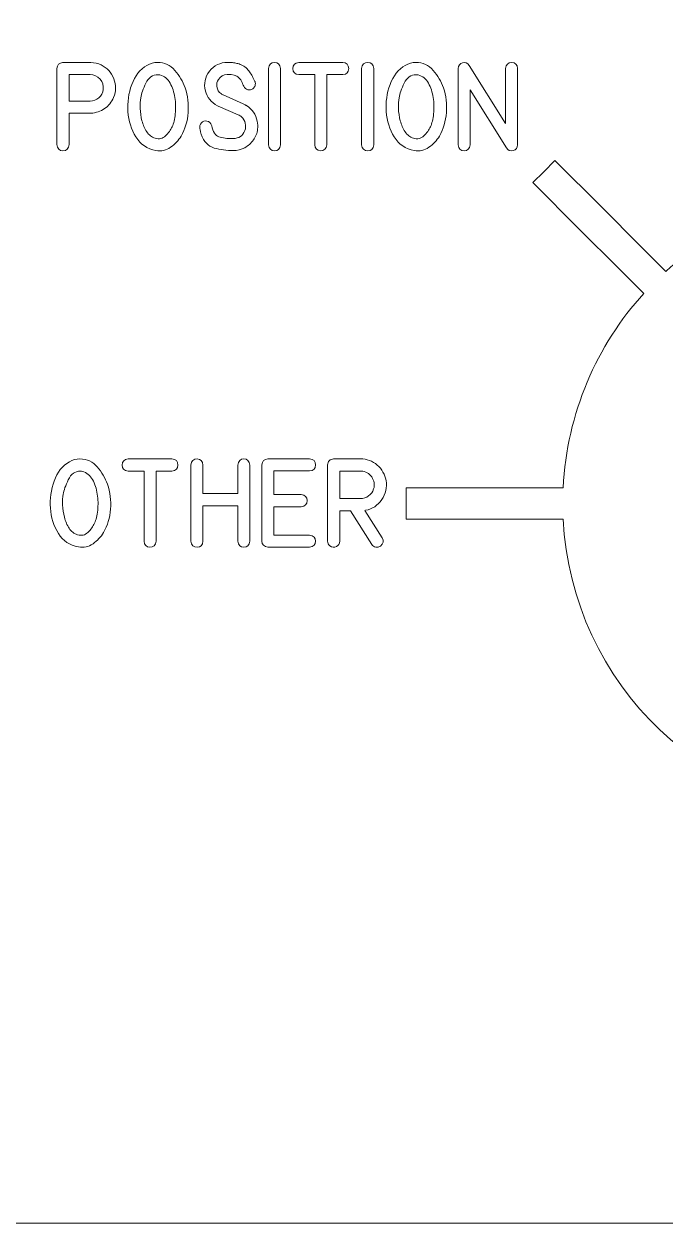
# Model space of a CAD drawing. Header units: millimetres. Extents: x -77 to 69, y -94 to 121.
# Drawn here: x 3.21 to 23.69, y 56.24 to 94.56 of the extents above; entities that cross this region are included whole.
import ezdxf

# ---------------------------------------------------------------- set-up
doc = ezdxf.new("R2010")
doc.units = ezdxf.units.MM
doc.header["$MEASUREMENT"] = 0
doc.layers.add('Cut', color=7, linetype='Continuous')
doc.layers.add('Engrave', color=7, linetype='Continuous', plot=False)

msp = doc.modelspace()

# ---------------------------------------------------------------- linework, layer by layer
at = {"layer": 'Cut', "lineweight": 9}
msp.add_open_spline([(58.6855, 119.8133), (58.6853, 120.2114), (58.5269, 120.5931), (58.2452, 120.8744), (58.2452, 120.8744), (57.9636, 121.1557), (57.5836, 121.3136), (57.1855, 121.3133), (57.1855, 121.3133), (57.1855, 121.3133), (-64.3395, 121.3133), (-64.3395, 121.3133), (-64.3395, 121.3133), (-64.7375, 121.3131), (-65.1192, 121.1547), (-65.4005, 120.873), (-65.4005, 120.873), (-65.6818, 120.5914), (-65.8397, 120.2114), (-65.8395, 119.8133), (-65.8395, 119.8133), (-65.8395, 119.8133), (-65.8395, 107.8258), (-65.8395, 107.8258), (-65.8395, 107.8258), (-65.8385, 106.2355), (-66.4692, 104.71), (-67.593, 103.5848), (-67.593, 103.5848), (-68.7168, 102.4595), (-70.2492, 101.8268), (-71.8395, 101.8258), (-71.8395, 101.8258), (-71.8395, 101.8258), (-74.302, 101.8258), (-74.302, 101.8258), (-74.302, 101.8258), (-74.7, 101.8256), (-75.0817, 101.6672), (-75.363, 101.3855), (-75.363, 101.3855), (-75.6443, 101.1039), (-75.8022, 100.7239), (-75.802, 100.3258), (-75.802, 100.3258), (-75.802, 100.3258), (-75.802, 77.2258), (-75.802, 77.2258), (-75.802, 77.2258), (-75.8017, 76.8277), (-75.6433, 76.4461), (-75.3617, 76.1648), (-75.3617, 76.1648), (-75.08, 75.8835), (-74.7, 75.7256), (-74.302, 75.7258), (-74.302, 75.7258), (-74.302, 75.7258), (-71.8395, 75.7258), (-71.8395, 75.7258), (-71.8395, 75.7258), (-70.2492, 75.7268), (-68.7236, 75.0961), (-67.5984, 73.9723), (-67.5984, 73.9723), (-66.4732, 72.8485), (-65.8405, 71.3161), (-65.8395, 69.7258), (-65.8395, 69.7258), (-65.8395, 69.7258), (-65.8395, 57.7383), (-65.8395, 57.7383), (-65.8395, 57.7383), (-65.8392, 57.3402), (-65.6808, 56.9586), (-65.3992, 56.6773), (-65.3992, 56.6773), (-65.1175, 56.396), (-64.7375, 56.2381), (-64.3395, 56.2383), (-64.3395, 56.2383), (-64.3395, 56.2383), (57.1855, 56.2383), (57.1855, 56.2383), (57.1855, 56.2383), (57.5836, 56.2386), (57.9653, 56.397), (58.2466, 56.6786), (58.2466, 56.6786), (58.5279, 56.9603), (58.6858, 57.3402), (58.6855, 57.7383), (58.6855, 57.7383), (58.6855, 57.7383), (58.6855, 69.7258), (58.6855, 69.7258), (58.6855, 69.7258), (58.6845, 71.3161), (59.3153, 72.8417), (60.4391, 73.9669), (60.4391, 73.9669), (61.5629, 75.0921), (63.0952, 75.7248), (64.6855, 75.7258), (64.6855, 75.7258), (64.6855, 75.7258), (67.148, 75.7258), (67.148, 75.7258), (67.148, 75.7258), (67.5461, 75.7261), (67.9278, 75.8845), (68.2091, 76.1661), (68.2091, 76.1661), (68.4904, 76.4478), (68.6483, 76.8277), (68.648, 77.2258), (68.648, 77.2258), (68.648, 77.2258), (68.648, 100.3258), (68.648, 100.3258), (68.648, 100.3258), (68.6478, 100.7239), (68.4894, 101.1056), (68.2077, 101.3869), (68.2077, 101.3869), (67.9261, 101.6682), (67.5461, 101.8261), (67.148, 101.8258), (67.148, 101.8258), (67.148, 101.8258), (64.6855, 101.8258), (64.6855, 101.8258), (64.6855, 101.8258), (63.0952, 101.8248), (61.5697, 102.4556), (60.4445, 103.5794), (60.4445, 103.5794), (59.3192, 104.7032), (58.6865, 106.2355), (58.6855, 107.8258), (58.6855, 107.8258), (58.6855, 107.8258), (58.6855, 119.8133), (58.6855, 119.8133)], degree=3, knots=[0, 0, 0, 0, 0.027027, 0.027027, 0.027027, 0.027027, 0.0540541, 0.0540541, 0.0540541, 0.0540541, 0.0810811, 0.0810811, 0.0810811, 0.0810811, 0.1081081, 0.1081081, 0.1081081, 0.1081081, 0.1351351, 0.1351351, 0.1351351, 0.1351351, 0.1621622, 0.1621622, 0.1621622, 0.1621622, 0.1891892, 0.1891892, 0.1891892, 0.1891892, 0.2162162, 0.2162162, 0.2162162, 0.2162162, 0.2432432, 0.2432432, 0.2432432, 0.2432432, 0.2702703, 0.2702703, 0.2702703, 0.2702703, 0.2972973, 0.2972973, 0.2972973, 0.2972973, 0.3243243, 0.3243243, 0.3243243, 0.3243243, 0.3513514, 0.3513514, 0.3513514, 0.3513514, 0.3783784, 0.3783784, 0.3783784, 0.3783784, 0.4054054, 0.4054054, 0.4054054, 0.4054054, 0.4324324, 0.4324324, 0.4324324, 0.4324324, 0.4594595, 0.4594595, 0.4594595, 0.4594595, 0.4864865, 0.4864865, 0.4864865, 0.4864865, 0.5135135, 0.5135135, 0.5135135, 0.5135135, 0.5405405, 0.5405405, 0.5405405, 0.5405405, 0.5675676, 0.5675676, 0.5675676, 0.5675676, 0.5945946, 0.5945946, 0.5945946, 0.5945946, 0.6216216, 0.6216216, 0.6216216, 0.6216216, 0.6486486, 0.6486486, 0.6486486, 0.6486486, 0.6756757, 0.6756757, 0.6756757, 0.6756757, 0.7027027, 0.7027027, 0.7027027, 0.7027027, 0.7297297, 0.7297297, 0.7297297, 0.7297297, 0.7567568, 0.7567568, 0.7567568, 0.7567568, 0.7837838, 0.7837838, 0.7837838, 0.7837838, 0.8108108, 0.8108108, 0.8108108, 0.8108108, 0.8378378, 0.8378378, 0.8378378, 0.8378378, 0.8648649, 0.8648649, 0.8648649, 0.8648649, 0.8918919, 0.8918919, 0.8918919, 0.8918919, 0.9189189, 0.9189189, 0.9189189, 0.9189189, 0.9459459, 0.9459459, 0.9459459, 0.9459459, 1, 1, 1, 1], dxfattribs=at)
at = {"layer": 'Engrave', "color": 240, "lineweight": 9}
for points, knots in [([(30.923, 89.226), (33.3077, 89.1086), (35.4727, 88.1559), (37.1316, 86.6543), (37.1316, 86.6543), (37.1316, 86.6543), (37.9487, 87.4713), (37.9487, 87.4713), (37.9487, 87.4713), (37.9487, 87.4713), (39.3124, 88.8349), (39.3124, 88.8349), (39.3124, 88.8349), (39.3124, 88.8349), (40.6761, 90.1984), (40.6761, 90.1984), (40.6761, 90.1984), (40.6761, 90.1984), (41.0247, 89.8399), (41.0247, 89.8399), (41.0247, 89.8399), (41.0247, 89.8399), (41.3832, 89.4912), (41.3832, 89.4912), (41.3832, 89.4912), (41.3832, 89.4912), (40.0195, 88.1277), (40.0195, 88.1277), (40.0195, 88.1277), (40.0195, 88.1277), (38.6558, 86.7641), (38.6558, 86.7641), (38.6558, 86.7641), (38.6558, 86.7641), (37.8387, 85.9472), (37.8387, 85.9472), (37.8387, 85.9472), (39.4448, 84.173), (40.423, 81.8199), (40.423, 79.2383), (40.423, 79.2383), (40.423, 73.7154), (35.9459, 69.2383), (30.423, 69.2383), (30.423, 69.2383), (25.0678, 69.2383), (20.6958, 73.4477), (20.4353, 78.7383), (20.4353, 78.7383), (20.4353, 78.7383), (19.2798, 78.7383), (19.2798, 78.7383), (19.2798, 78.7383), (19.2798, 78.7383), (18.4966, 78.7383), (18.4966, 78.7383), (18.4966, 78.7383), (18.4966, 78.7383), (15.4229, 78.7383), (15.4229, 78.7383), (15.4229, 78.7383), (15.4229, 78.7383), (15.4229, 79.7383), (15.4229, 79.7383), (15.4229, 79.7383), (15.4229, 79.7383), (18.4966, 79.7383), (18.4966, 79.7383), (18.4966, 79.7383), (18.4966, 79.7383), (19.2798, 79.7383), (19.2798, 79.7383), (19.2798, 79.7383), (19.2798, 79.7383), (20.4353, 79.7383), (20.4353, 79.7383), (20.4353, 79.7383), (20.5527, 82.1231), (21.5055, 84.2882), (23.0073, 85.9472), (23.0073, 85.9472), (23.0073, 85.9472), (22.1902, 86.7642), (22.1902, 86.7642), (22.1902, 86.7642), (22.1902, 86.7642), (20.971, 87.9832), (20.971, 87.9832), (20.971, 87.9832), (20.971, 87.9832), (19.4628, 89.4913), (19.4628, 89.4913), (19.4628, 89.4913), (19.4628, 89.4913), (19.8213, 89.84), (19.8213, 89.84), (19.8213, 89.84), (19.8213, 89.84), (20.1699, 90.1985), (20.1699, 90.1985), (20.1699, 90.1985), (20.1699, 90.1985), (21.6781, 88.6904), (21.6781, 88.6904), (21.6781, 88.6904), (21.6781, 88.6904), (22.8973, 87.4714), (22.8973, 87.4714), (22.8973, 87.4714), (22.8973, 87.4714), (23.7144, 86.6543), (23.7144, 86.6543), (23.7144, 86.6543), (25.3733, 88.1559), (27.5383, 89.1086), (29.923, 89.226), (29.923, 89.226), (29.923, 89.226), (29.923, 90.3814), (29.923, 90.3814), (29.923, 90.3814), (29.923, 90.3814), (29.923, 90.9131), (29.923, 90.9131), (29.923, 90.9131), (29.923, 90.9131), (29.923, 94.2383), (29.923, 94.2383), (29.923, 94.2383), (29.923, 94.2383), (30.423, 94.2314), (30.423, 94.2314), (30.423, 94.2314), (30.423, 94.2314), (30.923, 94.2383), (30.923, 94.2383), (30.923, 94.2383), (30.923, 94.2383), (30.923, 90.9131), (30.923, 90.9131), (30.923, 90.9131), (30.923, 90.9131), (30.923, 90.3814), (30.923, 90.3814), (30.923, 90.3814), (30.923, 90.3814), (30.923, 89.226), (30.923, 89.226)], [0, 0, 0, 0, 0.0263158, 0.0263158, 0.0263158, 0.0263158, 0.0526316, 0.0526316, 0.0526316, 0.0526316, 0.0789474, 0.0789474, 0.0789474, 0.0789474, 0.1052632, 0.1052632, 0.1052632, 0.1052632, 0.1315789, 0.1315789, 0.1315789, 0.1315789, 0.1578947, 0.1578947, 0.1578947, 0.1578947, 0.1842105, 0.1842105, 0.1842105, 0.1842105, 0.2105263, 0.2105263, 0.2105263, 0.2105263, 0.2368421, 0.2368421, 0.2368421, 0.2368421, 0.2631579, 0.2631579, 0.2631579, 0.2631579, 0.2894737, 0.2894737, 0.2894737, 0.2894737, 0.3157895, 0.3157895, 0.3157895, 0.3157895, 0.3421053, 0.3421053, 0.3421053, 0.3421053, 0.3684211, 0.3684211, 0.3684211, 0.3684211, 0.3947368, 0.3947368, 0.3947368, 0.3947368, 0.4210526, 0.4210526, 0.4210526, 0.4210526, 0.4473684, 0.4473684, 0.4473684, 0.4473684, 0.4736842, 0.4736842, 0.4736842, 0.4736842, 0.5, 0.5, 0.5, 0.5, 0.5263158, 0.5263158, 0.5263158, 0.5263158, 0.5526316, 0.5526316, 0.5526316, 0.5526316, 0.5789474, 0.5789474, 0.5789474, 0.5789474, 0.6052632, 0.6052632, 0.6052632, 0.6052632, 0.6315789, 0.6315789, 0.6315789, 0.6315789, 0.6578947, 0.6578947, 0.6578947, 0.6578947, 0.6842105, 0.6842105, 0.6842105, 0.6842105, 0.7105263, 0.7105263, 0.7105263, 0.7105263, 0.7368421, 0.7368421, 0.7368421, 0.7368421, 0.7631579, 0.7631579, 0.7631579, 0.7631579, 0.7894737, 0.7894737, 0.7894737, 0.7894737, 0.8157895, 0.8157895, 0.8157895, 0.8157895, 0.8421053, 0.8421053, 0.8421053, 0.8421053, 0.8684211, 0.8684211, 0.8684211, 0.8684211, 0.8947368, 0.8947368, 0.8947368, 0.8947368, 0.9210526, 0.9210526, 0.9210526, 0.9210526, 0.9473684, 0.9473684, 0.9473684, 0.9473684, 1, 1, 1, 1]), ([(5.3208, 93.3314), (5.3208, 93.3314), (5.3472, 93.3314), (5.3472, 93.3314), (5.3472, 93.3314), (5.4648, 93.3229), (5.573, 93.2966), (5.6722, 93.2514), (5.6722, 93.2514), (5.8622, 93.1625), (5.9968, 93.0158), (6.0758, 92.8116), (6.0758, 92.8116), (6.1548, 92.608), (6.1539, 92.409), (6.0734, 92.2152), (6.0734, 92.2152), (6.008, 92.0619), (5.9116, 91.9415), (5.7837, 91.8549), (5.7837, 91.8549), (5.6562, 91.7679), (5.5104, 91.7195), (5.3472, 91.7096), (5.3472, 91.7096), (5.3472, 91.7096), (5.3208, 91.7082), (5.3208, 91.7082), (5.3208, 91.7082), (5.3208, 91.7082), (4.651, 91.7082), (4.651, 91.7082), (4.651, 91.7082), (4.651, 91.7082), (4.651, 90.7035), (4.651, 90.7035), (4.651, 90.7035), (4.6346, 90.5741), (4.5692, 90.5092), (4.4554, 90.5092), (4.4554, 90.5092), (4.3415, 90.5092), (4.2766, 90.5741), (4.2611, 90.7035), (4.2611, 90.7035), (4.2611, 90.7035), (4.2611, 93.1385), (4.2611, 93.1385), (4.2611, 93.1385), (4.2747, 93.2524), (4.3354, 93.3168), (4.4431, 93.3314), (4.4431, 93.3314), (4.4431, 93.3314), (4.4554, 93.3314), (4.4554, 93.3314), (4.4554, 93.3314), (4.4554, 93.3314), (5.3208, 93.3314), (5.3208, 93.3314)], [0, 0, 0, 0, 0.0625, 0.0625, 0.0625, 0.0625, 0.125, 0.125, 0.125, 0.125, 0.1875, 0.1875, 0.1875, 0.1875, 0.25, 0.25, 0.25, 0.25, 0.3125, 0.3125, 0.3125, 0.3125, 0.375, 0.375, 0.375, 0.375, 0.4375, 0.4375, 0.4375, 0.4375, 0.5, 0.5, 0.5, 0.5, 0.5625, 0.5625, 0.5625, 0.5625, 0.625, 0.625, 0.625, 0.625, 0.6875, 0.6875, 0.6875, 0.6875, 0.75, 0.75, 0.75, 0.75, 0.8125, 0.8125, 0.8125, 0.8125, 0.875, 0.875, 0.875, 0.875, 1, 1, 1, 1]), ([(8.358, 92.5195), (8.4422, 92.2651), (8.4742, 92.0012), (8.4535, 91.7274), (8.4535, 91.7274), (8.4328, 91.4537), (8.3575, 91.2039), (8.2282, 90.9777), (8.2282, 90.9777), (8.1464, 90.837), (8.0349, 90.7176), (7.8933, 90.6193), (7.8933, 90.6193), (7.7517, 90.521), (7.5956, 90.4866), (7.4248, 90.5163), (7.4248, 90.5163), (7.1464, 90.5647), (6.9333, 90.71), (6.7856, 90.9513), (6.7856, 90.9513), (6.6374, 91.1931), (6.5528, 91.4622), (6.5311, 91.7585), (6.5311, 91.7585), (6.5095, 92.0548), (6.5495, 92.3432), (6.6511, 92.6244), (6.6511, 92.6244), (6.7527, 92.9057), (6.9145, 93.1099), (7.1369, 93.2378), (7.1369, 93.2378), (7.2451, 93.3004), (7.359, 93.3314), (7.477, 93.3314), (7.477, 93.3314), (7.7033, 93.3314), (7.8877, 93.2463), (8.0311, 93.076), (8.0311, 93.076), (8.1746, 92.9052), (8.2832, 92.7199), (8.358, 92.5195)], [0, 0, 0, 0, 0.0833333, 0.0833333, 0.0833333, 0.0833333, 0.1666667, 0.1666667, 0.1666667, 0.1666667, 0.25, 0.25, 0.25, 0.25, 0.3333333, 0.3333333, 0.3333333, 0.3333333, 0.4166667, 0.4166667, 0.4166667, 0.4166667, 0.5, 0.5, 0.5, 0.5, 0.5833333, 0.5833333, 0.5833333, 0.5833333, 0.6666667, 0.6666667, 0.6666667, 0.6666667, 0.75, 0.75, 0.75, 0.75, 0.8333333, 0.8333333, 0.8333333, 0.8333333, 1, 1, 1, 1]), ([(10.2099, 92.0111), (10.2099, 92.0111), (10.232, 92.0017), (10.232, 92.0017), (10.232, 92.0017), (10.232, 92.0017), (10.2569, 91.9894), (10.2569, 91.9894), (10.2569, 91.9894), (10.2569, 91.9894), (10.279, 91.9767), (10.279, 91.9767), (10.279, 91.9767), (10.2851, 91.972), (10.2927, 91.9678), (10.3002, 91.9636), (10.3002, 91.9636), (10.3082, 91.9598), (10.3157, 91.9551), (10.3232, 91.9509), (10.3232, 91.9509), (10.5048, 91.8314), (10.6177, 91.6658), (10.6605, 91.4546), (10.6605, 91.4546), (10.6769, 91.3719), (10.6807, 91.2867), (10.6718, 91.1997), (10.6718, 91.1997), (10.6567, 91.0746), (10.613, 90.9593), (10.5401, 90.853), (10.5401, 90.853), (10.4672, 90.7467), (10.3754, 90.6649), (10.2654, 90.607), (10.2654, 90.607), (10.1468, 90.5445), (10.0241, 90.5134), (9.8971, 90.5134), (9.8971, 90.5134), (9.684, 90.5134), (9.4808, 90.5407), (9.2865, 90.5953), (9.2865, 90.5953), (9.0927, 90.6498), (8.9545, 90.7961), (8.8721, 91.0341), (8.8721, 91.0341), (8.8609, 91.0647), (8.8529, 91.0957), (8.8472, 91.1277), (8.8472, 91.1277), (8.8416, 91.1602), (8.835, 91.1922), (8.8279, 91.2246), (8.8279, 91.2246), (8.8143, 91.2905), (8.8303, 91.3488), (8.8769, 91.3996), (8.8769, 91.3996), (8.9229, 91.4499), (8.9808, 91.4692), (9.0495, 91.4575), (9.0495, 91.4575), (9.1224, 91.4424), (9.1727, 91.3977), (9.2014, 91.3225), (9.2014, 91.3225), (9.2014, 91.3225), (9.2056, 91.3098), (9.2056, 91.3098), (9.2056, 91.3098), (9.2494, 91.1103), (9.3265, 90.9913), (9.4361, 90.9528), (9.4361, 90.9528), (9.5462, 90.9142), (9.6986, 90.8968), (9.8943, 90.9005), (9.8943, 90.9005), (10.0744, 90.9005), (10.1981, 90.9852), (10.2654, 91.1541), (10.2654, 91.1541), (10.2945, 91.2293), (10.2992, 91.3079), (10.279, 91.3893), (10.279, 91.3893), (10.2588, 91.4702), (10.2188, 91.5384), (10.1591, 91.5925), (10.1591, 91.5925), (10.1323, 91.6155), (10.0975, 91.6367), (10.0542, 91.6569), (10.0542, 91.6569), (10.0542, 91.6569), (9.4164, 91.9368), (9.4164, 91.9368), (9.4164, 91.9368), (9.4164, 91.9368), (9.3957, 91.9481), (9.3957, 91.9481), (9.3957, 91.9481), (9.1868, 92.0581), (9.0575, 92.2147), (9.0071, 92.4179), (9.0071, 92.4179), (8.9455, 92.6531), (8.9883, 92.8639), (9.136, 93.0511), (9.136, 93.0511), (9.2832, 93.2378), (9.477, 93.3314), (9.7165, 93.3314), (9.7165, 93.3314), (9.7165, 93.3314), (9.8684, 93.3272), (9.8684, 93.3272), (9.8684, 93.3272), (9.9178, 93.3182), (9.9658, 93.3093), (10.0114, 93.3004), (10.0114, 93.3004), (10.0575, 93.2919), (10.104, 93.2768), (10.1506, 93.2557), (10.1506, 93.2557), (10.2663, 93.2016), (10.3552, 93.1268), (10.4168, 93.0322), (10.4168, 93.0322), (10.4784, 92.9377), (10.534, 92.8352), (10.5833, 92.7251), (10.5833, 92.7251), (10.588, 92.7147), (10.5923, 92.703), (10.596, 92.6893), (10.596, 92.6893), (10.6059, 92.6442), (10.6012, 92.6033), (10.5819, 92.5666), (10.5819, 92.5666), (10.5711, 92.5435), (10.5594, 92.5261), (10.5476, 92.5144), (10.5476, 92.5144), (10.5358, 92.5021), (10.526, 92.4941), (10.5189, 92.4894), (10.5189, 92.4894), (10.4709, 92.4556), (10.4187, 92.4452), (10.3618, 92.4593), (10.3618, 92.4593), (10.3044, 92.472), (10.2611, 92.5087), (10.2306, 92.5694), (10.2306, 92.5694), (10.2066, 92.6226), (10.1812, 92.6771), (10.1544, 92.7326), (10.1544, 92.7326), (10.1271, 92.7881), (10.089, 92.8342), (10.0405, 92.8714), (10.0405, 92.8714), (10.0203, 92.886), (10.0006, 92.8968), (9.9817, 92.9034), (9.9817, 92.9034), (9.9629, 92.9104), (9.9422, 92.9179), (9.9192, 92.9264), (9.9192, 92.9264), (9.9192, 92.9264), (9.8298, 92.9415), (9.8298, 92.9415), (9.8298, 92.9415), (9.8298, 92.9415), (9.7028, 92.9457), (9.7028, 92.9457), (9.7028, 92.9457), (9.5796, 92.9438), (9.4855, 92.8907), (9.4206, 92.7858), (9.4206, 92.7858), (9.3764, 92.7185), (9.3599, 92.6437), (9.3707, 92.5609), (9.3707, 92.5609), (9.3834, 92.4593), (9.4314, 92.3803), (9.5142, 92.3239), (9.5142, 92.3239), (9.518, 92.3215), (9.5217, 92.3182), (9.5264, 92.3149), (9.5264, 92.3149), (9.5311, 92.3121), (9.5363, 92.3088), (9.5415, 92.306), (9.5415, 92.306), (9.5415, 92.306), (9.557, 92.2994), (9.557, 92.2994), (9.557, 92.2994), (9.557, 92.2994), (9.5735, 92.2924), (9.5735, 92.2924), (9.5735, 92.2924), (9.5735, 92.2924), (10.2099, 92.0111), (10.2099, 92.0111)], [0, 0, 0, 0, 0.0181818, 0.0181818, 0.0181818, 0.0181818, 0.0363636, 0.0363636, 0.0363636, 0.0363636, 0.0545455, 0.0545455, 0.0545455, 0.0545455, 0.0727273, 0.0727273, 0.0727273, 0.0727273, 0.0909091, 0.0909091, 0.0909091, 0.0909091, 0.1090909, 0.1090909, 0.1090909, 0.1090909, 0.1272727, 0.1272727, 0.1272727, 0.1272727, 0.1454545, 0.1454545, 0.1454545, 0.1454545, 0.1636364, 0.1636364, 0.1636364, 0.1636364, 0.1818182, 0.1818182, 0.1818182, 0.1818182, 0.2, 0.2, 0.2, 0.2, 0.2181818, 0.2181818, 0.2181818, 0.2181818, 0.2363636, 0.2363636, 0.2363636, 0.2363636, 0.2545455, 0.2545455, 0.2545455, 0.2545455, 0.2727273, 0.2727273, 0.2727273, 0.2727273, 0.2909091, 0.2909091, 0.2909091, 0.2909091, 0.3090909, 0.3090909, 0.3090909, 0.3090909, 0.3272727, 0.3272727, 0.3272727, 0.3272727, 0.3454545, 0.3454545, 0.3454545, 0.3454545, 0.3636364, 0.3636364, 0.3636364, 0.3636364, 0.3818182, 0.3818182, 0.3818182, 0.3818182, 0.4, 0.4, 0.4, 0.4, 0.4181818, 0.4181818, 0.4181818, 0.4181818, 0.4363636, 0.4363636, 0.4363636, 0.4363636, 0.4545455, 0.4545455, 0.4545455, 0.4545455, 0.4727273, 0.4727273, 0.4727273, 0.4727273, 0.4909091, 0.4909091, 0.4909091, 0.4909091, 0.5090909, 0.5090909, 0.5090909, 0.5090909, 0.5272727, 0.5272727, 0.5272727, 0.5272727, 0.5454545, 0.5454545, 0.5454545, 0.5454545, 0.5636364, 0.5636364, 0.5636364, 0.5636364, 0.5818182, 0.5818182, 0.5818182, 0.5818182, 0.6, 0.6, 0.6, 0.6, 0.6181818, 0.6181818, 0.6181818, 0.6181818, 0.6363636, 0.6363636, 0.6363636, 0.6363636, 0.6545455, 0.6545455, 0.6545455, 0.6545455, 0.6727273, 0.6727273, 0.6727273, 0.6727273, 0.6909091, 0.6909091, 0.6909091, 0.6909091, 0.7090909, 0.7090909, 0.7090909, 0.7090909, 0.7272727, 0.7272727, 0.7272727, 0.7272727, 0.7454545, 0.7454545, 0.7454545, 0.7454545, 0.7636364, 0.7636364, 0.7636364, 0.7636364, 0.7818182, 0.7818182, 0.7818182, 0.7818182, 0.8, 0.8, 0.8, 0.8, 0.8181818, 0.8181818, 0.8181818, 0.8181818, 0.8363636, 0.8363636, 0.8363636, 0.8363636, 0.8545455, 0.8545455, 0.8545455, 0.8545455, 0.8727273, 0.8727273, 0.8727273, 0.8727273, 0.8909091, 0.8909091, 0.8909091, 0.8909091, 0.9090909, 0.9090909, 0.9090909, 0.9090909, 0.9272727, 0.9272727, 0.9272727, 0.9272727, 0.9454545, 0.9454545, 0.9454545, 0.9454545, 0.9636364, 0.9636364, 0.9636364, 0.9636364, 1, 1, 1, 1]), ([(11.4088, 90.6992), (11.3886, 90.5699), (11.3232, 90.5054), (11.2127, 90.5059), (11.2127, 90.5059), (11.1017, 90.5064), (11.0368, 90.5708), (11.0175, 90.6992), (11.0175, 90.6992), (11.0175, 90.6992), (11.0175, 93.1357), (11.0175, 93.1357), (11.0175, 93.1357), (11.0368, 93.2651), (11.1017, 93.3305), (11.2127, 93.3309), (11.2127, 93.3309), (11.3232, 93.3314), (11.3886, 93.266), (11.4088, 93.1357), (11.4088, 93.1357), (11.4088, 93.1357), (11.4088, 90.6992), (11.4088, 90.6992)], [0, 0, 0, 0, 0.1428571, 0.1428571, 0.1428571, 0.1428571, 0.2857143, 0.2857143, 0.2857143, 0.2857143, 0.4285714, 0.4285714, 0.4285714, 0.4285714, 0.5714286, 0.5714286, 0.5714286, 0.5714286, 0.7142857, 0.7142857, 0.7142857, 0.7142857, 1, 1, 1, 1]), ([(12.4987, 90.7021), (12.4987, 90.7021), (12.4987, 92.9429), (12.4987, 92.9429), (12.4987, 92.9429), (12.4987, 92.9429), (11.9931, 92.9429), (11.9931, 92.9429), (11.9931, 92.9429), (11.8646, 92.9528), (11.8002, 93.0177), (11.8007, 93.1362), (11.8007, 93.1362), (11.8011, 93.2552), (11.8656, 93.3206), (11.9931, 93.3314), (11.9931, 93.3314), (11.9931, 93.3314), (13.3919, 93.3314), (13.3919, 93.3314), (13.3919, 93.3314), (13.5184, 93.3215), (13.5824, 93.2561), (13.5829, 93.1362), (13.5829, 93.1362), (13.5834, 93.0167), (13.5194, 92.9518), (13.3919, 92.9429), (13.3919, 92.9429), (13.3919, 92.9429), (12.8877, 92.9429), (12.8877, 92.9429), (12.8877, 92.9429), (12.8877, 92.9429), (12.8877, 90.7021), (12.8877, 90.7021), (12.8877, 90.7021), (12.8665, 90.5718), (12.7988, 90.5073), (12.684, 90.5092), (12.684, 90.5092), (12.5697, 90.5111), (12.5081, 90.5755), (12.4987, 90.7021)], [0, 0, 0, 0, 0.0833333, 0.0833333, 0.0833333, 0.0833333, 0.1666667, 0.1666667, 0.1666667, 0.1666667, 0.25, 0.25, 0.25, 0.25, 0.3333333, 0.3333333, 0.3333333, 0.3333333, 0.4166667, 0.4166667, 0.4166667, 0.4166667, 0.5, 0.5, 0.5, 0.5, 0.5833333, 0.5833333, 0.5833333, 0.5833333, 0.6666667, 0.6666667, 0.6666667, 0.6666667, 0.75, 0.75, 0.75, 0.75, 0.8333333, 0.8333333, 0.8333333, 0.8333333, 1, 1, 1, 1]), ([(14.3853, 90.6992), (14.3651, 90.5699), (14.2997, 90.5054), (14.1892, 90.5059), (14.1892, 90.5059), (14.0782, 90.5064), (14.0133, 90.5708), (13.994, 90.6992), (13.994, 90.6992), (13.994, 90.6992), (13.994, 93.1357), (13.994, 93.1357), (13.994, 93.1357), (14.0133, 93.2651), (14.0782, 93.3305), (14.1892, 93.3309), (14.1892, 93.3309), (14.2997, 93.3314), (14.3651, 93.266), (14.3853, 93.1357), (14.3853, 93.1357), (14.3853, 93.1357), (14.3853, 90.6992), (14.3853, 90.6992)], [0, 0, 0, 0, 0.1428571, 0.1428571, 0.1428571, 0.1428571, 0.2857143, 0.2857143, 0.2857143, 0.2857143, 0.4285714, 0.4285714, 0.4285714, 0.4285714, 0.5714286, 0.5714286, 0.5714286, 0.5714286, 0.7142857, 0.7142857, 0.7142857, 0.7142857, 1, 1, 1, 1]), ([(16.6097, 92.5195), (16.6939, 92.2651), (16.7259, 92.0012), (16.7052, 91.7274), (16.7052, 91.7274), (16.6845, 91.4537), (16.6092, 91.2039), (16.4799, 90.9777), (16.4799, 90.9777), (16.3981, 90.837), (16.2866, 90.7176), (16.145, 90.6193), (16.145, 90.6193), (16.0034, 90.521), (15.8473, 90.4866), (15.6765, 90.5163), (15.6765, 90.5163), (15.3981, 90.5647), (15.185, 90.71), (15.0373, 90.9513), (15.0373, 90.9513), (14.8891, 91.1931), (14.8045, 91.4622), (14.7828, 91.7585), (14.7828, 91.7585), (14.7612, 92.0548), (14.8012, 92.3432), (14.9028, 92.6244), (14.9028, 92.6244), (15.0044, 92.9057), (15.1662, 93.1099), (15.3886, 93.2378), (15.3886, 93.2378), (15.4968, 93.3004), (15.6107, 93.3314), (15.7287, 93.3314), (15.7287, 93.3314), (15.955, 93.3314), (16.1394, 93.2463), (16.2828, 93.076), (16.2828, 93.076), (16.4263, 92.9052), (16.5349, 92.7199), (16.6097, 92.5195)], [0, 0, 0, 0, 0.0833333, 0.0833333, 0.0833333, 0.0833333, 0.1666667, 0.1666667, 0.1666667, 0.1666667, 0.25, 0.25, 0.25, 0.25, 0.3333333, 0.3333333, 0.3333333, 0.3333333, 0.4166667, 0.4166667, 0.4166667, 0.4166667, 0.5, 0.5, 0.5, 0.5, 0.5833333, 0.5833333, 0.5833333, 0.5833333, 0.6666667, 0.6666667, 0.6666667, 0.6666667, 0.75, 0.75, 0.75, 0.75, 0.8333333, 0.8333333, 0.8333333, 0.8333333, 1, 1, 1, 1]), ([(18.9785, 90.6992), (18.9785, 90.6028), (18.9319, 90.5417), (18.8388, 90.5153), (18.8388, 90.5153), (18.7452, 90.4894), (18.6732, 90.5167), (18.6215, 90.5976), (18.6215, 90.5976), (18.6215, 90.5976), (17.4639, 92.4537), (17.4639, 92.4537), (17.4639, 92.4537), (17.4639, 92.4537), (17.4639, 90.6992), (17.4639, 90.6992), (17.4639, 90.6992), (17.4437, 90.5708), (17.3788, 90.5064), (17.2692, 90.5064), (17.2692, 90.5064), (17.1591, 90.5064), (17.0947, 90.5708), (17.0754, 90.6992), (17.0754, 90.6992), (17.0754, 90.6992), (17.0754, 93.1329), (17.0754, 93.1329), (17.0754, 93.1329), (17.089, 93.2284), (17.138, 93.2914), (17.2222, 93.322), (17.2222, 93.322), (17.3064, 93.3521), (17.3764, 93.3234), (17.4324, 93.2364), (17.4324, 93.2364), (17.4324, 93.2364), (18.59, 91.3775), (18.59, 91.3775), (18.59, 91.3775), (18.59, 91.3775), (18.59, 93.1329), (18.59, 93.1329), (18.59, 93.1329), (18.6074, 93.2641), (18.6742, 93.3295), (18.7904, 93.3281), (18.7904, 93.3281), (18.9065, 93.3267), (18.9691, 93.2618), (18.9785, 93.1329), (18.9785, 93.1329), (18.9785, 93.1329), (18.9785, 90.6992), (18.9785, 90.6992)], [0, 0, 0, 0, 0.0666667, 0.0666667, 0.0666667, 0.0666667, 0.1333333, 0.1333333, 0.1333333, 0.1333333, 0.2, 0.2, 0.2, 0.2, 0.2666667, 0.2666667, 0.2666667, 0.2666667, 0.3333333, 0.3333333, 0.3333333, 0.3333333, 0.4, 0.4, 0.4, 0.4, 0.4666667, 0.4666667, 0.4666667, 0.4666667, 0.5333333, 0.5333333, 0.5333333, 0.5333333, 0.6, 0.6, 0.6, 0.6, 0.6666667, 0.6666667, 0.6666667, 0.6666667, 0.7333333, 0.7333333, 0.7333333, 0.7333333, 0.8, 0.8, 0.8, 0.8, 0.8666667, 0.8666667, 0.8666667, 0.8666667, 1, 1, 1, 1]), ([(5.3208, 92.9429), (5.3208, 92.9429), (4.651, 92.9429), (4.651, 92.9429), (4.651, 92.9429), (4.651, 92.9429), (4.651, 92.0981), (4.651, 92.0981), (4.651, 92.0981), (4.651, 92.0981), (5.3208, 92.0981), (5.3208, 92.0981), (5.3208, 92.0981), (5.4257, 92.0981), (5.5179, 92.1329), (5.5984, 92.203), (5.5984, 92.203), (5.6788, 92.2726), (5.7258, 92.3601), (5.7399, 92.4645), (5.7399, 92.4645), (5.7564, 92.5915), (5.7221, 92.703), (5.6379, 92.7989), (5.6379, 92.7989), (5.5532, 92.8949), (5.4474, 92.9429), (5.3208, 92.9429)], [0, 0, 0, 0, 0.125, 0.125, 0.125, 0.125, 0.25, 0.25, 0.25, 0.25, 0.375, 0.375, 0.375, 0.375, 0.5, 0.5, 0.5, 0.5, 0.625, 0.625, 0.625, 0.625, 0.75, 0.75, 0.75, 0.75, 1, 1, 1, 1]), ([(7.4883, 92.9401), (7.3194, 92.9401), (7.1915, 92.8493), (7.1045, 92.6672), (7.1045, 92.6672), (7.0175, 92.4852), (6.9629, 92.33), (6.9399, 92.2016), (6.9399, 92.2016), (6.9225, 92.1075), (6.9159, 91.9941), (6.9206, 91.861), (6.9206, 91.861), (6.9253, 91.7279), (6.9446, 91.5962), (6.9784, 91.4664), (6.9784, 91.4664), (7.0123, 91.3361), (7.0636, 91.219), (7.1313, 91.115), (7.1313, 91.115), (7.1995, 91.0106), (7.2884, 90.9415), (7.3985, 90.9076), (7.3985, 90.9076), (7.5274, 90.8671), (7.6384, 90.8925), (7.7315, 90.9838), (7.7315, 90.9838), (7.8246, 91.0755), (7.8952, 91.1724), (7.9432, 91.2754), (7.9432, 91.2754), (7.9916, 91.3813), (8.025, 91.5195), (8.0429, 91.6917), (8.0429, 91.6917), (8.0607, 91.8634), (8.0565, 92.0351), (8.0306, 92.2063), (8.0306, 92.2063), (8.0043, 92.3775), (7.953, 92.5318), (7.8768, 92.6691), (7.8768, 92.6691), (7.8006, 92.8065), (7.692, 92.894), (7.5518, 92.9316), (7.5518, 92.9316), (7.5335, 92.9372), (7.5123, 92.9401), (7.4883, 92.9401)], [0, 0, 0, 0, 0.0714286, 0.0714286, 0.0714286, 0.0714286, 0.1428571, 0.1428571, 0.1428571, 0.1428571, 0.2142857, 0.2142857, 0.2142857, 0.2142857, 0.2857143, 0.2857143, 0.2857143, 0.2857143, 0.3571429, 0.3571429, 0.3571429, 0.3571429, 0.4285714, 0.4285714, 0.4285714, 0.4285714, 0.5, 0.5, 0.5, 0.5, 0.5714286, 0.5714286, 0.5714286, 0.5714286, 0.6428571, 0.6428571, 0.6428571, 0.6428571, 0.7142857, 0.7142857, 0.7142857, 0.7142857, 0.7857143, 0.7857143, 0.7857143, 0.7857143, 0.8571429, 0.8571429, 0.8571429, 0.8571429, 1, 1, 1, 1]), ([(15.74, 92.9401), (15.5711, 92.9401), (15.4432, 92.8493), (15.3562, 92.6672), (15.3562, 92.6672), (15.2692, 92.4852), (15.2146, 92.33), (15.1916, 92.2016), (15.1916, 92.2016), (15.1742, 92.1075), (15.1676, 91.9941), (15.1723, 91.861), (15.1723, 91.861), (15.177, 91.7279), (15.1963, 91.5962), (15.2301, 91.4664), (15.2301, 91.4664), (15.264, 91.3361), (15.3153, 91.219), (15.383, 91.115), (15.383, 91.115), (15.4512, 91.0106), (15.5401, 90.9415), (15.6502, 90.9076), (15.6502, 90.9076), (15.7791, 90.8671), (15.8901, 90.8925), (15.9832, 90.9838), (15.9832, 90.9838), (16.0763, 91.0755), (16.1469, 91.1724), (16.1949, 91.2754), (16.1949, 91.2754), (16.2433, 91.3813), (16.2767, 91.5195), (16.2946, 91.6917), (16.2946, 91.6917), (16.3124, 91.8634), (16.3082, 92.0351), (16.2823, 92.2063), (16.2823, 92.2063), (16.256, 92.3775), (16.2047, 92.5318), (16.1285, 92.6691), (16.1285, 92.6691), (16.0523, 92.8065), (15.9437, 92.894), (15.8035, 92.9316), (15.8035, 92.9316), (15.7852, 92.9372), (15.764, 92.9401), (15.74, 92.9401)], [0, 0, 0, 0, 0.0714286, 0.0714286, 0.0714286, 0.0714286, 0.1428571, 0.1428571, 0.1428571, 0.1428571, 0.2142857, 0.2142857, 0.2142857, 0.2142857, 0.2857143, 0.2857143, 0.2857143, 0.2857143, 0.3571429, 0.3571429, 0.3571429, 0.3571429, 0.4285714, 0.4285714, 0.4285714, 0.4285714, 0.5, 0.5, 0.5, 0.5, 0.5714286, 0.5714286, 0.5714286, 0.5714286, 0.6428571, 0.6428571, 0.6428571, 0.6428571, 0.7142857, 0.7142857, 0.7142857, 0.7142857, 0.7857143, 0.7857143, 0.7857143, 0.7857143, 0.8571429, 0.8571429, 0.8571429, 0.8571429, 1, 1, 1, 1]), ([(5.8792, 79.8481), (5.9634, 79.5937), (5.9954, 79.3298), (5.9747, 79.056), (5.9747, 79.056), (5.954, 78.7823), (5.8787, 78.5325), (5.7494, 78.3063), (5.7494, 78.3063), (5.6676, 78.1656), (5.5561, 78.0462), (5.4145, 77.9479), (5.4145, 77.9479), (5.2729, 77.8496), (5.1168, 77.8152), (4.946, 77.8449), (4.946, 77.8449), (4.6676, 77.8933), (4.4545, 78.0386), (4.3068, 78.2799), (4.3068, 78.2799), (4.1586, 78.5217), (4.074, 78.7908), (4.0523, 79.0871), (4.0523, 79.0871), (4.0307, 79.3834), (4.0707, 79.6718), (4.1723, 79.953), (4.1723, 79.953), (4.2739, 80.2343), (4.4357, 80.4385), (4.6581, 80.5664), (4.6581, 80.5664), (4.7663, 80.629), (4.8802, 80.66), (4.9982, 80.66), (4.9982, 80.66), (5.2245, 80.66), (5.4089, 80.5749), (5.5523, 80.4046), (5.5523, 80.4046), (5.6958, 80.2338), (5.8044, 80.0485), (5.8792, 79.8481)], [0, 0, 0, 0, 0.0833333, 0.0833333, 0.0833333, 0.0833333, 0.1666667, 0.1666667, 0.1666667, 0.1666667, 0.25, 0.25, 0.25, 0.25, 0.3333333, 0.3333333, 0.3333333, 0.3333333, 0.4166667, 0.4166667, 0.4166667, 0.4166667, 0.5, 0.5, 0.5, 0.5, 0.5833333, 0.5833333, 0.5833333, 0.5833333, 0.6666667, 0.6666667, 0.6666667, 0.6666667, 0.75, 0.75, 0.75, 0.75, 0.8333333, 0.8333333, 0.8333333, 0.8333333, 1, 1, 1, 1]), ([(7.0434, 78.0307), (7.0434, 78.0307), (7.0434, 80.2715), (7.0434, 80.2715), (7.0434, 80.2715), (7.0434, 80.2715), (6.5378, 80.2715), (6.5378, 80.2715), (6.5378, 80.2715), (6.4093, 80.2814), (6.3449, 80.3463), (6.3454, 80.4648), (6.3454, 80.4648), (6.3458, 80.5838), (6.4103, 80.6492), (6.5378, 80.66), (6.5378, 80.66), (6.5378, 80.66), (7.9366, 80.66), (7.9366, 80.66), (7.9366, 80.66), (8.0631, 80.6501), (8.1271, 80.5847), (8.1276, 80.4648), (8.1276, 80.4648), (8.1281, 80.3453), (8.0641, 80.2804), (7.9366, 80.2715), (7.9366, 80.2715), (7.9366, 80.2715), (7.4324, 80.2715), (7.4324, 80.2715), (7.4324, 80.2715), (7.4324, 80.2715), (7.4324, 78.0307), (7.4324, 78.0307), (7.4324, 78.0307), (7.4112, 77.9004), (7.3435, 77.8359), (7.2287, 77.8378), (7.2287, 77.8378), (7.1144, 77.8397), (7.0528, 77.9041), (7.0434, 78.0307)], [0, 0, 0, 0, 0.0833333, 0.0833333, 0.0833333, 0.0833333, 0.1666667, 0.1666667, 0.1666667, 0.1666667, 0.25, 0.25, 0.25, 0.25, 0.3333333, 0.3333333, 0.3333333, 0.3333333, 0.4166667, 0.4166667, 0.4166667, 0.4166667, 0.5, 0.5, 0.5, 0.5, 0.5833333, 0.5833333, 0.5833333, 0.5833333, 0.6666667, 0.6666667, 0.6666667, 0.6666667, 0.75, 0.75, 0.75, 0.75, 0.8333333, 0.8333333, 0.8333333, 0.8333333, 1, 1, 1, 1]), ([(8.5387, 78.0278), (8.5387, 78.0278), (8.5387, 80.4643), (8.5387, 80.4643), (8.5387, 80.4643), (8.558, 80.5965), (8.6252, 80.6614), (8.74, 80.6595), (8.74, 80.6595), (8.8548, 80.6572), (8.9173, 80.5918), (8.9272, 80.4643), (8.9272, 80.4643), (8.9272, 80.4643), (8.9272, 79.5532), (8.9272, 79.5532), (8.9272, 79.5532), (8.9272, 79.5532), (10.0368, 79.5532), (10.0368, 79.5532), (10.0368, 79.5532), (10.0368, 79.5532), (10.0368, 80.4643), (10.0368, 80.4643), (10.0368, 80.4643), (10.0561, 80.5937), (10.121, 80.6591), (10.2315, 80.6595), (10.2315, 80.6595), (10.3421, 80.66), (10.4079, 80.5946), (10.4282, 80.4643), (10.4282, 80.4643), (10.4282, 80.4643), (10.4282, 78.0278), (10.4282, 78.0278), (10.4282, 78.0278), (10.4079, 77.8985), (10.3421, 77.834), (10.2315, 77.8345), (10.2315, 77.8345), (10.121, 77.835), (10.0561, 77.8994), (10.0368, 78.0278), (10.0368, 78.0278), (10.0368, 78.0278), (10.0368, 79.1619), (10.0368, 79.1619), (10.0368, 79.1619), (10.0368, 79.1619), (8.9272, 79.1619), (8.9272, 79.1619), (8.9272, 79.1619), (8.9272, 79.1619), (8.9272, 78.0278), (8.9272, 78.0278), (8.9272, 78.0278), (8.9173, 77.9013), (8.8548, 77.8369), (8.74, 77.835), (8.74, 77.835), (8.6252, 77.8331), (8.558, 77.8975), (8.5387, 78.0278)], [0, 0, 0, 0, 0.0588235, 0.0588235, 0.0588235, 0.0588235, 0.1176471, 0.1176471, 0.1176471, 0.1176471, 0.1764706, 0.1764706, 0.1764706, 0.1764706, 0.2352941, 0.2352941, 0.2352941, 0.2352941, 0.2941176, 0.2941176, 0.2941176, 0.2941176, 0.3529412, 0.3529412, 0.3529412, 0.3529412, 0.4117647, 0.4117647, 0.4117647, 0.4117647, 0.4705882, 0.4705882, 0.4705882, 0.4705882, 0.5294118, 0.5294118, 0.5294118, 0.5294118, 0.5882353, 0.5882353, 0.5882353, 0.5882353, 0.6470588, 0.6470588, 0.6470588, 0.6470588, 0.7058824, 0.7058824, 0.7058824, 0.7058824, 0.7647059, 0.7647059, 0.7647059, 0.7647059, 0.8235294, 0.8235294, 0.8235294, 0.8235294, 0.8823529, 0.8823529, 0.8823529, 0.8823529, 1, 1, 1, 1]), ([(12.3322, 80.2757), (12.3322, 80.2757), (11.1897, 80.2757), (11.1897, 80.2757), (11.1897, 80.2757), (11.1897, 80.2757), (11.1897, 79.5217), (11.1897, 79.5217), (11.1897, 79.5217), (11.1897, 79.5217), (12.0608, 79.5217), (12.0608, 79.5217), (12.0608, 79.5217), (12.1911, 79.5024), (12.256, 79.437), (12.2556, 79.3256), (12.2556, 79.3256), (12.2551, 79.2136), (12.1902, 79.1487), (12.0608, 79.1304), (12.0608, 79.1304), (12.0608, 79.1304), (11.1897, 79.1304), (11.1897, 79.1304), (11.1897, 79.1304), (11.1897, 79.1304), (11.1897, 78.2249), (11.1897, 78.2249), (11.1897, 78.2249), (11.1897, 78.2249), (12.3322, 78.2249), (12.3322, 78.2249), (12.3322, 78.2249), (12.4616, 78.2056), (12.5265, 78.1412), (12.5265, 78.0307), (12.5265, 78.0307), (12.5265, 77.9206), (12.4616, 77.8561), (12.3322, 77.8378), (12.3322, 77.8378), (12.3322, 77.8378), (10.9983, 77.8378), (10.9983, 77.8378), (10.9983, 77.8378), (10.8835, 77.8524), (10.8181, 77.9178), (10.8026, 78.0335), (10.8026, 78.0335), (10.8026, 78.0335), (10.8026, 80.4671), (10.8026, 80.4671), (10.8026, 80.4671), (10.82, 80.5885), (10.8854, 80.6525), (10.9983, 80.66), (10.9983, 80.66), (10.9983, 80.66), (12.3322, 80.66), (12.3322, 80.66), (12.3322, 80.66), (12.4616, 80.6501), (12.5265, 80.5852), (12.526, 80.4662), (12.526, 80.4662), (12.5256, 80.3472), (12.4606, 80.2837), (12.3322, 80.2757)], [0, 0, 0, 0, 0.0555556, 0.0555556, 0.0555556, 0.0555556, 0.1111111, 0.1111111, 0.1111111, 0.1111111, 0.1666667, 0.1666667, 0.1666667, 0.1666667, 0.2222222, 0.2222222, 0.2222222, 0.2222222, 0.2777778, 0.2777778, 0.2777778, 0.2777778, 0.3333333, 0.3333333, 0.3333333, 0.3333333, 0.3888889, 0.3888889, 0.3888889, 0.3888889, 0.4444444, 0.4444444, 0.4444444, 0.4444444, 0.5, 0.5, 0.5, 0.5, 0.5555556, 0.5555556, 0.5555556, 0.5555556, 0.6111111, 0.6111111, 0.6111111, 0.6111111, 0.6666667, 0.6666667, 0.6666667, 0.6666667, 0.7222222, 0.7222222, 0.7222222, 0.7222222, 0.7777778, 0.7777778, 0.7777778, 0.7777778, 0.8333333, 0.8333333, 0.8333333, 0.8333333, 0.8888889, 0.8888889, 0.8888889, 0.8888889, 1, 1, 1, 1]), ([(14.6498, 78.137), (14.7086, 78.033), (14.6921, 77.946), (14.6004, 77.875), (14.6004, 77.875), (14.5562, 77.8439), (14.5054, 77.8331), (14.448, 77.8434), (14.448, 77.8434), (14.3906, 77.8533), (14.3487, 77.882), (14.3219, 77.9286), (14.3219, 77.9286), (14.3219, 77.9286), (13.6427, 79.0024), (13.6427, 79.0024), (13.6427, 79.0024), (13.6427, 79.0024), (13.2979, 79.0024), (13.2979, 79.0024), (13.2979, 79.0024), (13.2979, 79.0024), (13.2979, 78.0321), (13.2979, 78.0321), (13.2979, 78.0321), (13.2979, 77.9521), (13.2617, 77.8947), (13.1893, 77.859), (13.1893, 77.859), (13.1164, 77.8237), (13.0486, 77.8303), (12.9851, 77.8792), (12.9851, 77.8792), (12.9348, 77.9168), (12.9094, 77.9676), (12.9094, 78.0321), (12.9094, 78.0321), (12.9094, 78.0321), (12.9094, 80.4671), (12.9094, 80.4671), (12.9094, 80.4671), (12.9094, 80.5203), (12.9282, 80.5659), (12.9654, 80.6036), (12.9654, 80.6036), (13.0025, 80.6412), (13.0482, 80.66), (13.1023, 80.66), (13.1023, 80.66), (13.1023, 80.66), (13.9578, 80.66), (13.9578, 80.66), (13.9578, 80.66), (14.1639, 80.66), (14.3426, 80.5946), (14.4941, 80.4639), (14.4941, 80.4639), (14.6455, 80.3326), (14.7401, 80.1666), (14.7768, 79.9653), (14.7768, 79.9653), (14.8153, 79.7494), (14.7697, 79.5476), (14.6394, 79.3599), (14.6394, 79.3599), (14.5096, 79.1718), (14.337, 79.0579), (14.122, 79.0175), (14.122, 79.0175), (14.122, 79.0175), (14.0957, 79.0132), (14.0957, 79.0132), (14.0957, 79.0132), (14.0957, 79.0132), (14.6498, 78.137), (14.6498, 78.137)], [0, 0, 0, 0, 0.05, 0.05, 0.05, 0.05, 0.1, 0.1, 0.1, 0.1, 0.15, 0.15, 0.15, 0.15, 0.2, 0.2, 0.2, 0.2, 0.25, 0.25, 0.25, 0.25, 0.3, 0.3, 0.3, 0.3, 0.35, 0.35, 0.35, 0.35, 0.4, 0.4, 0.4, 0.4, 0.45, 0.45, 0.45, 0.45, 0.5, 0.5, 0.5, 0.5, 0.55, 0.55, 0.55, 0.55, 0.6, 0.6, 0.6, 0.6, 0.65, 0.65, 0.65, 0.65, 0.7, 0.7, 0.7, 0.7, 0.75, 0.75, 0.75, 0.75, 0.8, 0.8, 0.8, 0.8, 0.85, 0.85, 0.85, 0.85, 0.9, 0.9, 0.9, 0.9, 1, 1, 1, 1]), ([(5.0095, 80.2687), (4.8406, 80.2687), (4.7127, 80.1779), (4.6257, 79.9958), (4.6257, 79.9958), (4.5387, 79.8138), (4.4841, 79.6586), (4.4611, 79.5302), (4.4611, 79.5302), (4.4437, 79.4361), (4.4371, 79.3227), (4.4418, 79.1896), (4.4418, 79.1896), (4.4465, 79.0565), (4.4658, 78.9248), (4.4996, 78.795), (4.4996, 78.795), (4.5335, 78.6647), (4.5848, 78.5476), (4.6525, 78.4436), (4.6525, 78.4436), (4.7207, 78.3392), (4.8096, 78.2701), (4.9197, 78.2362), (4.9197, 78.2362), (5.0486, 78.1957), (5.1596, 78.2211), (5.2527, 78.3124), (5.2527, 78.3124), (5.3458, 78.4041), (5.4164, 78.501), (5.4644, 78.604), (5.4644, 78.604), (5.5128, 78.7099), (5.5462, 78.8481), (5.5641, 79.0203), (5.5641, 79.0203), (5.5819, 79.192), (5.5777, 79.3637), (5.5518, 79.5349), (5.5518, 79.5349), (5.5255, 79.7061), (5.4742, 79.8604), (5.398, 79.9977), (5.398, 79.9977), (5.3218, 80.1351), (5.2132, 80.2226), (5.073, 80.2602), (5.073, 80.2602), (5.0547, 80.2658), (5.0335, 80.2687), (5.0095, 80.2687)], [0, 0, 0, 0, 0.0714286, 0.0714286, 0.0714286, 0.0714286, 0.1428571, 0.1428571, 0.1428571, 0.1428571, 0.2142857, 0.2142857, 0.2142857, 0.2142857, 0.2857143, 0.2857143, 0.2857143, 0.2857143, 0.3571429, 0.3571429, 0.3571429, 0.3571429, 0.4285714, 0.4285714, 0.4285714, 0.4285714, 0.5, 0.5, 0.5, 0.5, 0.5714286, 0.5714286, 0.5714286, 0.5714286, 0.6428571, 0.6428571, 0.6428571, 0.6428571, 0.7142857, 0.7142857, 0.7142857, 0.7142857, 0.7857143, 0.7857143, 0.7857143, 0.7857143, 0.8571429, 0.8571429, 0.8571429, 0.8571429, 1, 1, 1, 1]), ([(13.9578, 79.3895), (14.0519, 79.3895), (14.1385, 79.4178), (14.218, 79.4751), (14.218, 79.4751), (14.2975, 79.5321), (14.3506, 79.6064), (14.3784, 79.6981), (14.3784, 79.6981), (14.4216, 79.8397), (14.4019, 79.9676), (14.3191, 80.0819), (14.3191, 80.0819), (14.2363, 80.1962), (14.1225, 80.2592), (13.9776, 80.2715), (13.9776, 80.2715), (13.9776, 80.2715), (13.2979, 80.2715), (13.2979, 80.2715), (13.2979, 80.2715), (13.2979, 80.2715), (13.2979, 79.3895), (13.2979, 79.3895), (13.2979, 79.3895), (13.2979, 79.3895), (13.9578, 79.3895), (13.9578, 79.3895)], [0, 0, 0, 0, 0.125, 0.125, 0.125, 0.125, 0.25, 0.25, 0.25, 0.25, 0.375, 0.375, 0.375, 0.375, 0.5, 0.5, 0.5, 0.5, 0.625, 0.625, 0.625, 0.625, 0.75, 0.75, 0.75, 0.75, 1, 1, 1, 1])]:
    msp.add_open_spline(points, degree=3, knots=knots, dxfattribs=at)

doc.saveas('drawing.dxf')
